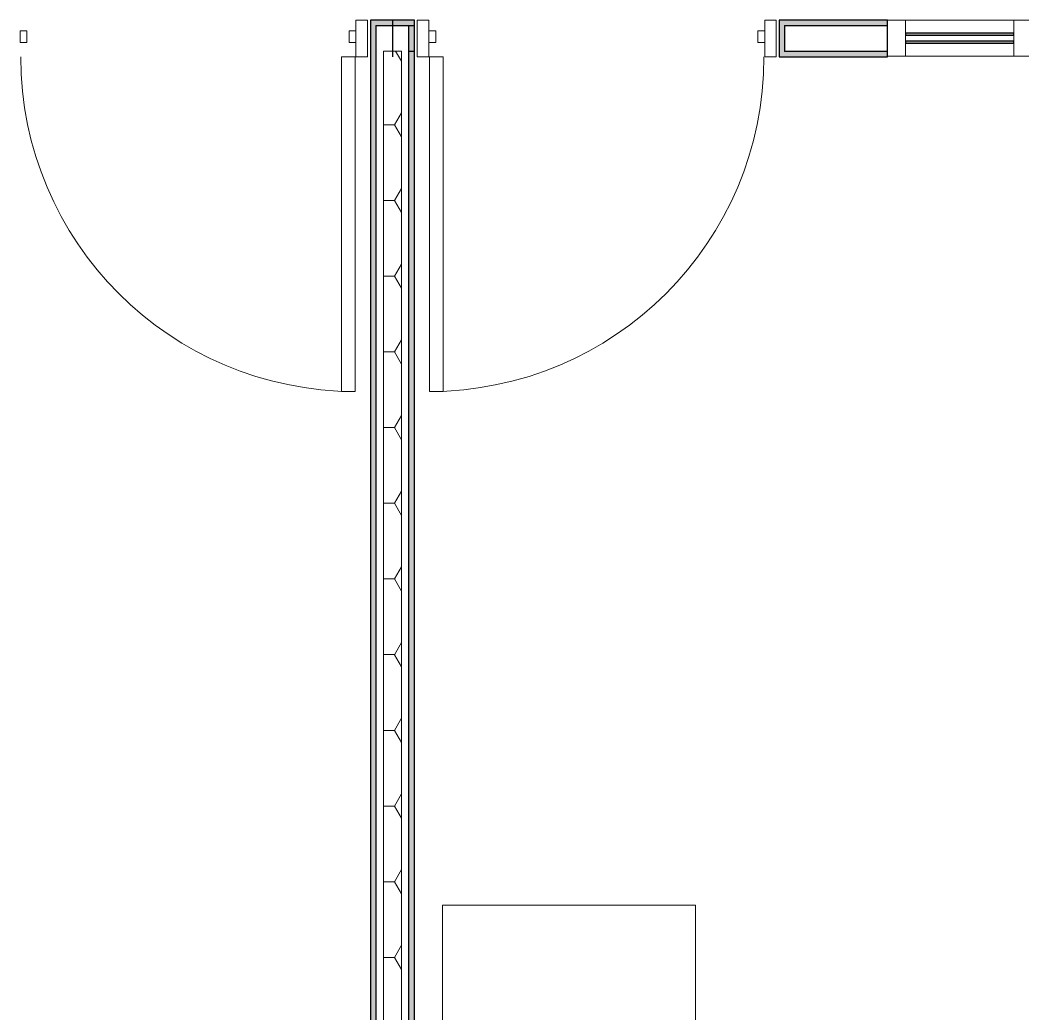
# Model space of a CAD drawing. Header units: millimetres. Extents: x 155920 to 295199, y -4084 to 97293.
# Drawn here: x 162324 to 165101, y 24156 to 26907 of the extents above; entities that cross this region are included whole.
import ezdxf

# ---------------------------------------------------------------- set-up
doc = ezdxf.new("R2010")
doc.units = ezdxf.units.MM
doc.header["$MEASUREMENT"] = 0
for name, color, linetype, lineweight in [('A-DOOR', 4, 'CONTINUOUS', 9), ('A-DOOR-FRAM', 4, 'CONTINUOUS', 18), ('A-GLAZ-CURT', 7, 'CONTINUOUS', 9), ('A-GLAZ-CWMG', 7, 'CONTINUOUS', 9), ('A-WALL', 7, 'CONTINUOUS', 9), ('A-WALL-PATT', 7, 'CONTINUOUS', 25), ('I-FURN', 8, 'CONTINUOUS', 9), ('I-WALL', 7, 'CONTINUOUS', 9)]:
    doc.layers.add(name, color=color, linetype=linetype, lineweight=lineweight)

msp = doc.modelspace()

# ---------------------------------------------------------------- hatches: boundary and pattern name
at = {"layer": 'A-GLAZ-CURT'}
h = msp.add_hatch(color=256, dxfattribs=at)
h.paths.add_polyline_path([(165075.8, 26843.3), (165075.8, 26849.3), (164775.8, 26849.3), (164775.8, 26843.3)], flags=0)
h.paths.add_polyline_path([(165075.8, 26865.3), (165075.8, 26871.3), (164775.8, 26871.3), (164775.8, 26865.3)], flags=0)
at = {"layer": 'A-WALL-PATT', "lineweight": 9}
h = msp.add_hatch(color=256, dxfattribs=at)
h.paths.add_polyline_path([(163308.8, 26856.3), (163308.8, 26892.3), (163415.8, 26892.3), (163415.8, 26907.3), (163293.8, 26907.3), (163293.8, 26856.3)], flags=0)
h.paths.add_polyline_path([(162268.8, 26856.3), (162283.8, 26856.3), (162283.8, 26907.3), (161983.8, 26907.3), (161983.8, 26892.3), (162268.8, 26892.3)], flags=0)
h.paths.add_polyline_path([(161583.8, 26892.3), (161583.8, 26907.3), (161204.9, 26907.3), (161204.9, 26892.3), (161526.1, 26892.3)], flags=0)
h = msp.add_hatch(color=256, dxfattribs=at)
h.paths.add_polyline_path([(164425.8, 26856.3), (164440.8, 26856.3), (164440.8, 26892.3), (164725.8, 26892.3), (164725.8, 26907.3), (164425.8, 26907.3)], flags=0)
h.paths.add_polyline_path([(163400.8, 26856.3), (163415.8, 26856.3), (163415.8, 26907.3), (163354.8, 26907.3), (163354.8, 26892.3), (163400.8, 26892.3)], flags=0)
h.paths.add_polyline_path([(165917.8, 26892.3), (165917.8, 26907.3), (165125.8, 26907.3), (165125.8, 26892.3)], flags=0)
at = {"layer": 'A-WALL-PATT', "lineweight": 5}
h = msp.add_hatch(color=256, dxfattribs=at)
h.paths.add_polyline_path([(163308.8, 26805.3), (163308.8, 26856.3), (163293.8, 26856.3), (163293.8, 26805.3)], flags=0)
h.paths.add_polyline_path([(163400.8, 26805.3), (163415.8, 26805.3), (163415.8, 26820.3), (163400.8, 26820.3)], flags=0)
h.paths.add_polyline_path([(162283.8, 26805.3), (162283.8, 26856.3), (162268.8, 26856.3), (162268.8, 26820.3), (161983.8, 26820.3), (161983.8, 26805.3)], flags=0)
h.paths.add_polyline_path([(161227.1, 26805.3), (161583.8, 26805.3), (161583.8, 26820.3), (161204.9, 26820.3), (161204.9, 26805.3)], flags=0)
h = msp.add_hatch(color=256, dxfattribs=at)
h.paths.add_polyline_path([(165125.8, 26805.3), (165917.8, 26806.3), (165917.8, 26820.3), (165125.8, 26820.3)], flags=0)
h.paths.add_polyline_path([(164725.8, 26805.3), (164725.8, 26820.3), (164440.8, 26820.3), (164440.8, 26856.3), (164425.8, 26856.3), (164425.8, 26805.3)], flags=0)
h.paths.add_polyline_path([(163415.8, 26805.3), (163415.8, 26856.3), (163400.8, 26856.3), (163400.8, 26805.3)], flags=0)
at = {"layer": 'A-WALL-PATT', "lineweight": 9}
msp.add_hatch(color=256, dxfattribs=at).paths.add_polyline_path([(163308.8, 23154.8), (163308.8, 26805.3), (163293.8, 26805.3), (163293.8, 23154.8)], flags=0)
at = {"layer": 'A-WALL-PATT', "lineweight": 5}
msp.add_hatch(color=256, dxfattribs=at).paths.add_polyline_path([(163415.8, 23047.8), (163415.8, 26805.3), (163400.8, 26805.3), (163400.8, 23047.8)], flags=0)

# ---------------------------------------------------------------- linework, layer by layer
at = {"layer": 'A-DOOR'}
for p, q in [((163213.8, 26805.3), (163213.8, 25879.3)), ((163251.8, 26805.3), (163213.8, 26805.3)), ((163251.8, 25879.3), (163251.8, 26805.3)), ((163457.8, 25879.3), (163457.8, 26805.3)), ((163457.8, 26805.3), (163495.8, 26805.3)), ((163495.8, 26805.3), (163495.8, 25879.3)), ((163213.8, 25879.3), (163251.8, 25879.3)), ((163495.8, 25879.3), (163457.8, 25879.3))]:
    msp.add_line(p, q, dxfattribs=at)
for centre, start, end in [((163251.8, 26805.3), 180, 270), ((163457.8, 26805.3), 270, 0)]:
    msp.add_arc(centre, 926, start, end, dxfattribs=at)
at = {"layer": 'A-DOOR-FRAM', "lineweight": 20}
for p, q in [((163253.8, 26907.3), (163285.8, 26907.3)), ((163253.8, 26805.3), (163253.8, 26907.3)), ((163285.8, 26907.3), (163285.8, 26805.3)), ((163455.8, 26907.3), (163423.8, 26907.3)), ((163423.8, 26907.3), (163423.8, 26805.3)), ((163455.8, 26805.3), (163455.8, 26907.3)), ((164385.8, 26907.3), (164385.8, 26805.3)), ((164417.8, 26907.3), (164385.8, 26907.3)), ((164417.8, 26805.3), (164417.8, 26907.3)), ((162323.8, 26877.3), (162342.8, 26877.3)), ((162323.8, 26845.3), (162323.8, 26877.3)), ((162342.8, 26877.3), (162342.8, 26845.3)), ((163234.8, 26877.3), (163253.8, 26877.3)), ((163234.8, 26845.3), (163234.8, 26877.3)), ((163253.8, 26877.3), (163253.8, 26845.3)), ((163474.8, 26877.3), (163455.8, 26877.3)), ((163455.8, 26877.3), (163455.8, 26845.3)), ((163474.8, 26845.3), (163474.8, 26877.3)), ((164385.8, 26877.3), (164366.8, 26877.3)), ((164366.8, 26877.3), (164366.8, 26845.3)), ((164385.8, 26845.3), (164385.8, 26877.3)), ((162342.8, 26845.3), (162323.8, 26845.3)), ((163253.8, 26845.3), (163234.8, 26845.3)), ((163455.8, 26845.3), (163474.8, 26845.3)), ((164366.8, 26845.3), (164385.8, 26845.3)), ((163285.8, 26805.3), (163253.8, 26805.3)), ((163423.8, 26805.3), (163455.8, 26805.3)), ((164385.8, 26805.3), (164417.8, 26805.3))]:
    msp.add_line(p, q, dxfattribs=at)
at = {"layer": 'A-GLAZ-CURT', "lineweight": 30}
for p, q in [((165075.8, 26871.3), (164775.8, 26871.3)), ((164775.8, 26871.3), (164775.8, 26865.3)), ((164775.8, 26865.3), (165075.8, 26865.3)), ((165075.8, 26865.3), (165075.8, 26871.3)), ((165075.8, 26849.3), (164775.8, 26849.3)), ((164775.8, 26849.3), (164775.8, 26843.3)), ((164775.8, 26843.3), (165075.8, 26843.3)), ((165075.8, 26843.3), (165075.8, 26849.3))]:
    msp.add_line(p, q, dxfattribs=at)
at = {"layer": 'A-GLAZ-CWMG', "lineweight": 20}
for p, q in [((164775.8, 26907.3), (164725.8, 26907.3)), ((164725.8, 26907.3), (164725.8, 26807.3)), ((164775.8, 26807.3), (164775.8, 26907.3)), ((164725.8, 26807.3), (164775.8, 26807.3))]:
    msp.add_line(p, q, dxfattribs=at)
at = {"layer": 'A-GLAZ-CWMG'}
for p, q in [((165075.8, 26907.3), (164775.8, 26907.3)), ((165075.8, 26807.3), (164775.8, 26807.3))]:
    msp.add_line(p, q, dxfattribs=at)
at = {"layer": 'A-GLAZ-CWMG', "lineweight": 20, "extrusion": (0, 0, -1)}
for p, q in [((165125.8, 26907.3), (165075.8, 26907.3)), ((165075.8, 26907.3), (165075.8, 26807.3)), ((165075.8, 26807.3), (165125.8, 26807.3))]:
    msp.add_line(p, q, dxfattribs=at)
at = {"layer": 'A-WALL'}
for p, q in [((163308.8, 26892.3), (163308.8, 26856.3)), ((163415.8, 26892.3), (163308.8, 26892.3)), ((163309.8, 26891.3), (163309.8, 26856.3)), ((163415.8, 26891.3), (163309.8, 26891.3)), ((163400.8, 26892.3), (163354.8, 26892.3)), ((163399.8, 26891.3), (163354.8, 26891.3)), ((163399.8, 26856.3), (163399.8, 26891.3)), ((163400.8, 26856.3), (163400.8, 26892.3)), ((164440.8, 26892.3), (164440.8, 26856.3)), ((164725.8, 26892.3), (164440.8, 26892.3)), ((164441.8, 26891.3), (164441.8, 26856.3)), ((164725.8, 26891.3), (164441.8, 26891.3)), ((163308.8, 26856.3), (163308.8, 26820.3)), ((163309.8, 26856.3), (163309.8, 26821.3)), ((163399.8, 26821.3), (163399.8, 26856.3)), ((163400.8, 26821.3), (163400.8, 26856.3)), ((164440.8, 26856.3), (164440.8, 26820.3)), ((164441.8, 26856.3), (164441.8, 26821.3)), ((163308.8, 26820.3), (163309.8, 26820.3)), ((163308.8, 26820.3), (163308.8, 26805.3)), ((163308.8, 23154.8), (163308.8, 26805.3)), ((163309.8, 26821.3), (163309.8, 26820.3)), ((163309.8, 26820.3), (163309.8, 26805.3)), ((163309.8, 23153.8), (163309.8, 26805.3)), ((163329.8, 26821.3), (163354.8, 26821.3)), ((163329.8, 26821.3), (163329.8, 26805.3)), ((163329.8, 26821.3), (163379.8, 26821.3)), ((163329.8, 23133.8), (163329.8, 26805.3)), ((163354.8, 26821.3), (163379.8, 26821.3)), ((163354.8, 26821.3), (163379.8, 26821.3)), ((163379.8, 26821.3), (163379.8, 26805.3)), ((163379.8, 23083.8), (163379.8, 26805.3)), ((163399.8, 26821.3), (163399.8, 26820.3)), ((163399.8, 26821.3), (163415.8, 26821.3)), ((163399.8, 26820.3), (163399.8, 26805.3)), ((163399.8, 23063.8), (163399.8, 26805.3)), ((163400.8, 26820.3), (163400.8, 26821.3)), ((163400.8, 26820.3), (163400.8, 26805.3)), ((163400.8, 26820.3), (163415.8, 26820.3)), ((163400.8, 23062.8), (163400.8, 26805.3)), ((164440.8, 26820.3), (164725.8, 26820.3)), ((164441.8, 26821.3), (164725.8, 26821.3))]:
    msp.add_line(p, q, dxfattribs=at)
at = {"layer": 'A-WALL', "lineweight": 30}
for p, q in [((163293.8, 26805.3), (163293.8, 23169.8)), ((163415.8, 23047.8), (163415.8, 26805.3))]:
    msp.add_line(p, q, dxfattribs=at)
at = {"layer": 'A-WALL-PATT', "linetype": 'Continuous', "lineweight": 9}
for p, q in [((163379.8, 26793.4), (163363.7, 26821.3)), ((163360.4, 26617.4), (163379.8, 26651)), ((163329.8, 26617.4), (163360.4, 26617.4)), ((163379.8, 26583.9), (163360.5, 26617.4)), ((163360.4, 26407.8), (163379.8, 26441.4)), ((163329.8, 26407.9), (163360.4, 26407.9)), ((163379.8, 26374.4), (163360.5, 26407.9)), ((163360.4, 26198.3), (163379.8, 26231.9)), ((163329.8, 26198.4), (163360.4, 26198.4)), ((163379.8, 26164.9), (163360.5, 26198.3)), ((163360.4, 25988.8), (163379.8, 26022.4)), ((163329.8, 25988.9), (163360.4, 25988.9)), ((163379.8, 25955.3), (163360.5, 25988.8)), ((163360.4, 25779.3), (163379.8, 25812.9)), ((163329.8, 25779.3), (163360.4, 25779.3)), ((163379.8, 25745.8), (163360.5, 25779.3)), ((163360.4, 25569.7), (163379.8, 25603.3)), ((163329.8, 25569.8), (163360.4, 25569.8)), ((163379.8, 25536.3), (163360.5, 25569.8)), ((163360.4, 25360.2), (163379.8, 25393.8)), ((163329.8, 25360.3), (163360.4, 25360.3)), ((163379.8, 25326.8), (163360.5, 25360.3)), ((163360.4, 25150.7), (163379.8, 25184.3)), ((163329.8, 25150.8), (163360.4, 25150.8)), ((163379.8, 25117.2), (163360.5, 25150.7)), ((163360.4, 24941.2), (163379.8, 24974.8)), ((163329.8, 24941.3), (163360.4, 24941.3)), ((163379.8, 24907.7), (163360.5, 24941.2)), ((163360.4, 24731.7), (163379.8, 24765.3)), ((163329.8, 24731.7), (163360.4, 24731.7)), ((163379.8, 24698.2), (163360.5, 24731.7)), ((163360.4, 24522.1), (163379.8, 24555.7)), ((163329.8, 24522.2), (163360.4, 24522.2)), ((163379.8, 24488.7), (163360.5, 24522.2)), ((163360.4, 24312.6), (163379.8, 24346.2)), ((163329.8, 24312.7), (163360.4, 24312.7)), ((163379.8, 24279.2), (163360.5, 24312.6))]:
    msp.add_line(p, q, dxfattribs=at)
at = {"layer": 'I-FURN'}
for p, q in [((163493.8, 23457.8), (163493.8, 24457.8)), ((163493.8, 24457.8), (164193.8, 24457.8)), ((164193.8, 24457.8), (164193.8, 23457.8))]:
    msp.add_line(p, q, dxfattribs=at)
at = {"layer": 'I-WALL', "lineweight": 30}
for p, q in [((163415.8, 26907.3), (163293.8, 26907.3)), ((163293.8, 26907.3), (163293.8, 26805.3)), ((163415.8, 26907.3), (163354.8, 26907.3)), ((163354.8, 26907.3), (163354.8, 26805.3)), ((163415.8, 26805.3), (163415.8, 26907.3)), ((163415.8, 26805.3), (163415.8, 26907.3)), ((164725.8, 26907.3), (164425.8, 26907.3)), ((164425.8, 26907.3), (164425.8, 26805.3)), ((164725.8, 26805.3), (164725.8, 26907.3)), ((164425.8, 26805.3), (164725.8, 26805.3))]:
    msp.add_line(p, q, dxfattribs=at)

doc.saveas('drawing.dxf')
